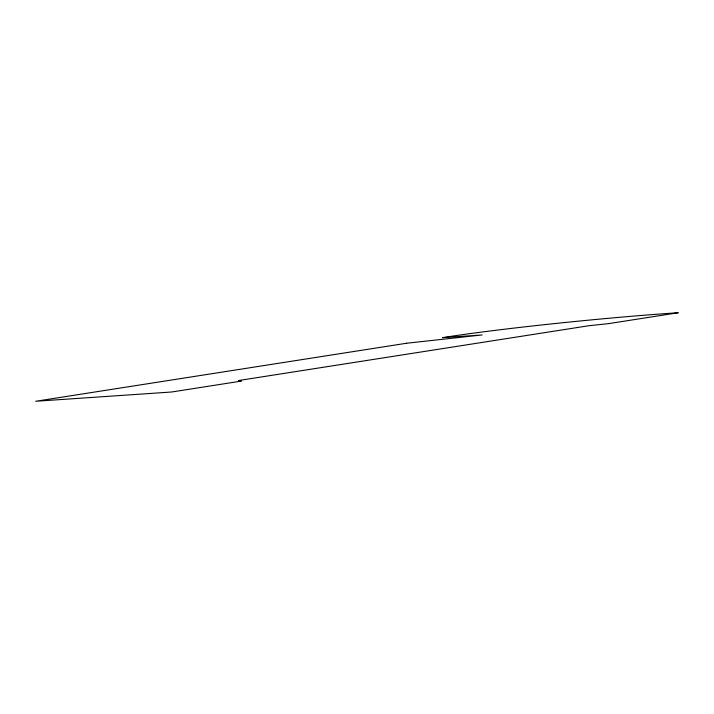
<?xml version="1.0" encoding="UTF-8"?>
<svg xmlns="http://www.w3.org/2000/svg" width="714" height="714" viewBox="0 0 714 714"><rect width="100%" height="100%" fill="white"/><g stroke="black" fill="none" stroke-linecap="round" stroke-linejoin="round"><path stroke-width="1.07" d="M406.623 343.238L35.7 401.268L171.61 392.004L241.35 381.097L238.458 380.544L588.809 325.736L608.56 323.638L678.3 312.732L670.107 313.285A163.087 6.828 -5.7 0 0 442.546 337.651L482.182 334.946L406.623 343.238"/></g></svg>
